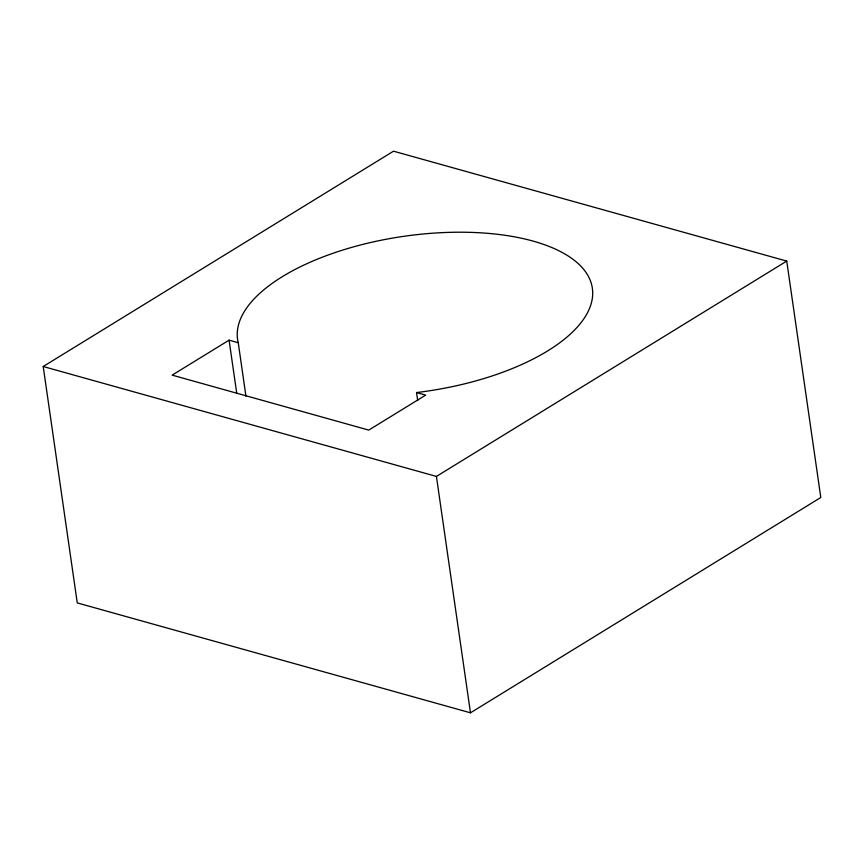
<?xml version="1.0" encoding="UTF-8"?>
<svg xmlns="http://www.w3.org/2000/svg" width="864" height="864" viewBox="0 0 864 864"><rect width="100%" height="100%" fill="white"/><g stroke="black" fill="none" stroke-linecap="round" stroke-linejoin="round"><path stroke-width="1.3" d="M43.2 366.509L393.52 151.189L786.737 261.09L820.8 497.491L470.48 712.811L77.263 602.91L43.2 366.509L436.417 476.42L786.737 261.09M416.545 392.548A179.215 78.278 -8.2 0 0 592.553 289.904A179.215 78.278 -8.2 0 0 401.846 236.606A179.215 78.278 -8.2 0 0 238.237 342.706L229.079 340.157L172.152 375.138L368.766 430.099L425.693 395.107L416.545 392.548L417.69 400.561M436.417 476.42L470.48 712.811M238.237 342.706L245.938 396.133M229.079 340.157L236.779 393.574"/></g></svg>
